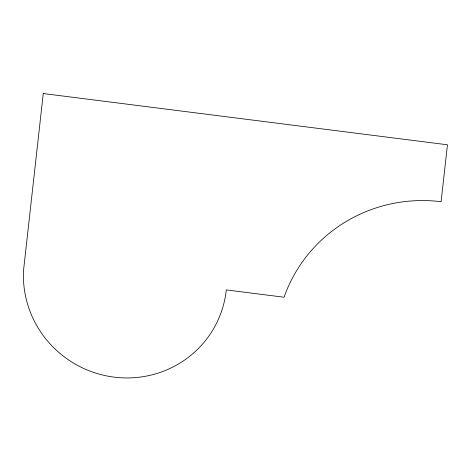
<?xml version="1.0" encoding="UTF-8"?>
<svg xmlns="http://www.w3.org/2000/svg" width="471" height="471" viewBox="0 0 471 471"><rect width="100%" height="100%" fill="white"/><g stroke="black" fill="none" stroke-linecap="round" stroke-linejoin="round"><path stroke-width="0.71" d="M43.261 93.541L23.55 270.224A102.231 99.999 28.2 0 0 117.038 377.459A102.231 99.999 28.2 0 0 226.304 289.906L284.048 297.23A150.19 146.905 28.2 0 1 441.097 201.706L447.45 144.791L43.261 93.541"/></g></svg>
